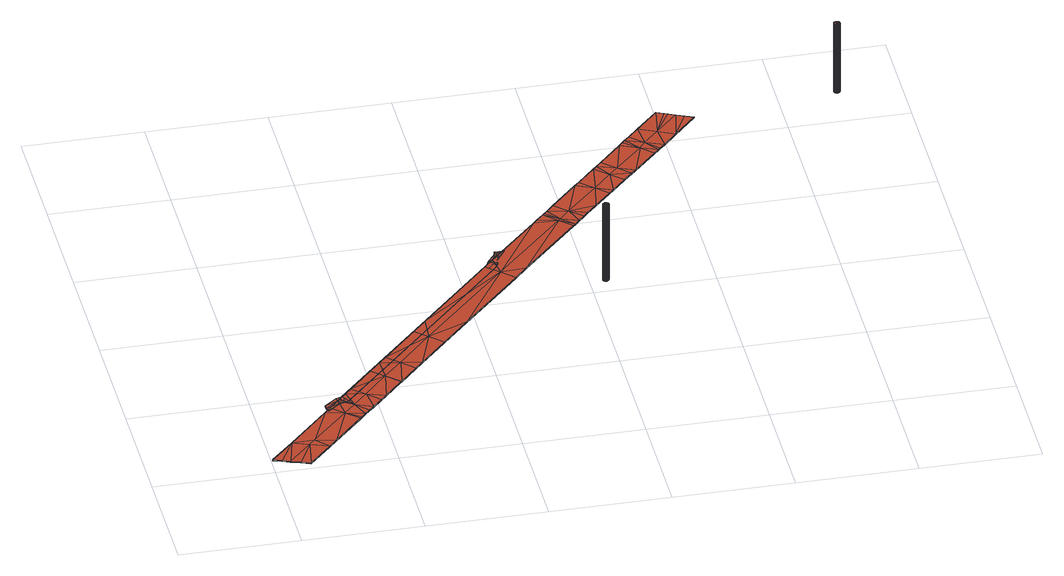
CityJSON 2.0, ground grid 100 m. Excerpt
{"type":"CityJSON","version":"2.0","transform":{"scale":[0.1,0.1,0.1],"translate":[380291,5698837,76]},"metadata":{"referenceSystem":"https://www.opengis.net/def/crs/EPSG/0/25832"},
"CityObjects":{
"building1":{"type":"Building","attributes":{"Geometrietyp2DReferenz":"2000","Gemeindeschluessel":"05954036","function":"53001_1800","roofType":"9999","measuredHeight":1},"geometry":[{"type":"Solid","lod":"2","boundaries":[[[[0,1,2]],[[1,3,2]],[[4,5,0]],[[5,1,0]],[[6,7,4]],[[7,5,4]],[[8,9,6]],[[9,7,6]],[[10,11,8]],[[11,9,8]],[[12,13,10]],[[13,11,10]],[[14,15,12]],[[15,13,12]],[[16,17,14]],[[17,15,14]],[[18,19,16]],[[19,17,16]],[[20,21,18]],[[21,19,18]],[[22,23,20]],[[23,21,20]],[[24,25,22]],[[25,23,22]],[[26,27,24]],[[27,25,24]],[[28,29,26]],[[29,27,26]],[[30,31,28]],[[31,29,28]],[[32,33,30]],[[33,31,30]],[[34,35,32]],[[35,33,32]],[[36,37,34]],[[37,35,34]],[[38,39,36]],[[39,37,36]],[[40,41,38]],[[41,39,38]],[[42,43,40]],[[43,41,40]],[[44,45,42]],[[45,43,42]],[[46,47,44]],[[47,45,44]],[[48,49,46]],[[49,47,46]],[[50,51,48]],[[51,49,48]],[[52,53,50]],[[53,51,50]],[[54,55,52]],[[55,53,52]],[[56,57,54]],[[57,55,54]],[[58,59,56]],[[59,57,56]],[[60,61,58]],[[61,59,58]],[[62,63,60]],[[63,61,60]],[[64,65,62]],[[65,63,62]],[[66,67,64]],[[67,65,64]],[[68,69,66]],[[69,67,66]],[[70,71,68]],[[71,69,68]],[[72,73,70]],[[73,71,70]],[[74,75,72]],[[75,73,72]],[[76,77,74]],[[77,75,74]],[[78,79,76]],[[79,77,76]],[[80,81,78]],[[81,79,78]],[[2,3,80]],[[3,81,80]],[[5,82,3]],[[5,3,1]],[[83,82,5]],[[83,5,7]],[[7,9,83]],[[84,83,11]],[[11,83,9]],[[13,15,84]],[[13,84,11]],[[21,85,19]],[[19,85,84]],[[19,84,17]],[[17,84,15]],[[27,86,25]],[[25,86,85]],[[25,85,23]],[[23,85,21]],[[33,87,31]],[[31,87,86]],[[31,86,29]],[[29,86,27]],[[37,88,35]],[[35,88,87]],[[35,87,33]],[[43,89,41]],[[41,89,39]],[[39,89,88]],[[39,88,37]],[[49,90,47]],[[47,90,89]],[[47,89,45]],[[45,89,43]],[[53,91,51]],[[51,91,90]],[[51,90,49]],[[55,57,53]],[[53,57,91]],[[81,3,79]],[[82,77,79]],[[82,79,3]],[[82,83,77]],[[75,77,84]],[[84,77,83]],[[85,73,75]],[[85,75,84]],[[86,71,73]],[[86,73,85]],[[87,69,71]],[[87,71,86]],[[88,67,87]],[[87,67,69]],[[89,65,88]],[[88,65,67]],[[90,63,65]],[[90,65,89]],[[91,61,63]],[[91,63,90]],[[57,59,91]],[[91,59,61]],[[4,2,92]],[[4,0,2]],[[93,4,92]],[[93,6,4]],[[6,93,8]],[[94,10,93]],[[10,8,93]],[[12,94,14]],[[12,10,94]],[[20,18,95]],[[18,94,95]],[[18,16,94]],[[16,14,94]],[[26,24,96]],[[24,95,96]],[[24,22,95]],[[22,20,95]],[[32,30,97]],[[30,96,97]],[[30,28,96]],[[28,26,96]],[[36,34,98]],[[34,97,98]],[[34,32,97]],[[42,40,99]],[[40,38,99]],[[38,98,99]],[[38,36,98]],[[48,46,100]],[[46,99,100]],[[46,44,99]],[[44,42,99]],[[52,50,101]],[[50,100,101]],[[50,48,100]],[[54,52,56]],[[52,101,56]],[[80,78,2]],[[92,78,76]],[[92,2,78]],[[92,76,93]],[[74,94,76]],[[94,93,76]],[[95,74,72]],[[95,94,74]],[[96,72,70]],[[96,95,72]],[[97,70,68]],[[97,96,70]],[[98,97,66]],[[97,68,66]],[[99,98,64]],[[98,66,64]],[[100,64,62]],[[100,99,64]],[[101,62,60]],[[101,100,62]],[[56,101,58]],[[101,60,58]]]],"semantics":{"surfaces":[{"type":"WallSurface"},{"type":"GroundSurface"},{"type":"RoofSurface"}],"values":[[0,0,0,0,0,0,0,0,0,0,0,0,0,0,0,0,0,0,0,0,0,0,0,0,0,0,0,0,0,0,0,0,0,0,0,0,0,0,0,0,0,0,0,0,0,0,0,0,0,0,0,0,0,0,0,0,0,0,0,0,0,0,0,0,0,0,0,0,0,0,0,0,0,0,0,0,0,0,0,0,0,0,1,1,1,1,1,1,1,1,1,1,1,1,1,1,1,1,1,1,1,1,1,1,1,1,1,1,1,1,1,1,1,1,1,1,1,1,1,1,1,1,1,1,1,1,1,1,1,1,1,1,1,1,1,1,1,1,1,1,1,2,2,2,2,2,2,2,2,2,2,2,2,2,2,2,2,2,2,2,2,2,2,2,2,2,2,2,2,2,2,2,2,2,2,2,2,2,2,2,2,2,2,2,2,2,2,2,2,2,2,2,2,2,2,2,2,2,2,2]]}}]},
"building2":{"type":"Building","attributes":{"Geometrietyp2DReferenz":"3000","Gemeindeschluessel":"05954036","function":"53001_1800","roofType":"9999","measuredHeight":1},"geometry":[{"type":"Solid","lod":"2","boundaries":[[[[102,103,104]],[[103,105,104]],[[106,107,102]],[[107,103,102]],[[108,109,106]],[[109,107,106]],[[110,111,108]],[[111,109,108]],[[112,113,110]],[[113,111,110]],[[114,115,112]],[[115,113,112]],[[116,117,114]],[[117,115,114]],[[118,119,116]],[[119,117,116]],[[120,121,118]],[[121,119,118]],[[122,123,120]],[[123,121,120]],[[124,125,122]],[[125,123,122]],[[126,127,124]],[[127,125,124]],[[128,129,126]],[[129,127,126]],[[130,131,128]],[[131,129,128]],[[132,133,130]],[[133,131,130]],[[134,135,132]],[[135,133,132]],[[136,137,134]],[[137,135,134]],[[138,139,136]],[[139,137,136]],[[140,141,138]],[[141,139,138]],[[142,143,140]],[[143,141,140]],[[144,145,142]],[[145,143,142]],[[146,147,144]],[[147,145,144]],[[148,149,146]],[[149,147,146]],[[150,151,148]],[[151,149,148]],[[152,153,150]],[[153,151,150]],[[154,155,152]],[[155,153,152]],[[156,157,154]],[[157,155,154]],[[158,159,156]],[[159,157,156]],[[160,161,158]],[[161,159,158]],[[162,163,160]],[[163,161,160]],[[164,165,162]],[[165,163,162]],[[166,167,164]],[[167,165,164]],[[168,169,166]],[[169,167,166]],[[170,171,168]],[[171,169,168]],[[172,173,170]],[[173,171,170]],[[174,175,172]],[[175,173,172]],[[176,177,174]],[[177,175,174]],[[178,179,176]],[[179,177,176]],[[180,181,178]],[[181,179,178]],[[182,183,180]],[[183,181,180]],[[184,185,182]],[[185,183,182]],[[186,187,184]],[[187,185,184]],[[188,189,186]],[[189,187,186]],[[190,191,188]],[[191,189,188]],[[192,193,190]],[[193,191,190]],[[194,195,192]],[[195,193,192]],[[196,197,194]],[[197,195,194]],[[198,199,196]],[[199,197,196]],[[200,201,198]],[[201,199,198]],[[202,203,200]],[[203,201,200]],[[204,205,202]],[[205,203,202]],[[206,207,204]],[[207,205,204]],[[208,209,206]],[[209,207,206]],[[210,211,208]],[[211,209,208]],[[212,213,210]],[[213,211,210]],[[214,215,212]],[[215,213,212]],[[216,217,214]],[[217,215,214]],[[218,219,216]],[[219,217,216]],[[220,221,218]],[[221,219,218]],[[222,223,220]],[[223,221,220]],[[224,225,222]],[[225,223,222]],[[226,227,224]],[[227,225,224]],[[228,229,226]],[[229,227,226]],[[230,231,228]],[[231,229,228]],[[232,233,230]],[[233,231,230]],[[234,235,232]],[[235,233,232]],[[236,237,234]],[[237,235,234]],[[238,239,236]],[[239,237,236]],[[240,241,238]],[[241,239,238]],[[242,243,240]],[[243,241,240]],[[244,245,242]],[[245,243,242]],[[246,247,244]],[[247,245,244]],[[248,249,246]],[[249,247,246]],[[250,251,248]],[[251,249,248]],[[252,253,250]],[[253,251,250]],[[254,255,252]],[[255,253,252]],[[104,105,254]],[[105,255,254]],[[109,256,105]],[[109,105,103]],[[113,257,111]],[[111,257,256]],[[111,256,109]],[[113,115,257]],[[117,258,115]],[[115,258,257]],[[121,259,119]],[[119,259,258]],[[119,258,117]],[[123,260,121]],[[121,260,259]],[[127,261,125]],[[125,261,260]],[[125,260,123]],[[133,262,131]],[[131,262,129]],[[129,262,261]],[[129,261,127]],[[137,263,135]],[[135,263,262]],[[135,262,133]],[[139,264,137]],[[137,264,263]],[[143,265,141]],[[141,265,264]],[[141,264,139]],[[147,266,145]],[[145,266,265]],[[145,265,143]],[[151,267,149]],[[149,267,266]],[[149,266,147]],[[155,268,153]],[[153,268,267]],[[153,267,151]],[[159,269,157]],[[157,269,268]],[[157,268,155]],[[163,270,161]],[[161,270,269]],[[161,269,159]],[[169,271,167]],[[163,165,270]],[[167,271,165]],[[165,271,270]],[[173,272,171]],[[171,272,271]],[[171,271,169]],[[273,272,173]],[[177,179,273]],[[177,273,175]],[[175,273,173]],[[105,256,255]],[[255,256,253]],[[256,249,251]],[[256,251,253]],[[257,247,249]],[[257,249,256]],[[258,243,245]],[[258,245,257]],[[257,245,247]],[[243,258,241]],[[259,239,241]],[[259,241,258]],[[235,237,260]],[[260,237,259]],[[259,237,239]],[[261,233,235]],[[261,235,260]],[[233,261,231]],[[262,229,231]],[[262,231,261]],[[263,225,227]],[[263,227,262]],[[262,227,229]],[[264,223,263]],[[263,223,225]],[[223,264,221]],[[221,264,219]],[[265,215,217]],[[265,217,219]],[[265,219,264]],[[266,211,213]],[[266,213,265]],[[265,213,215]],[[267,209,266]],[[266,209,211]],[[268,205,207]],[[268,207,267]],[[267,207,209]],[[269,203,268]],[[268,203,205]],[[199,270,197]],[[195,197,270]],[[270,199,201]],[[270,201,269]],[[269,201,203]],[[191,193,189]],[[271,189,193]],[[271,193,270]],[[270,193,195]],[[189,271,187]],[[272,185,187]],[[272,187,271]],[[272,273,185]],[[181,183,185]],[[181,185,179]],[[179,185,273]],[[107,109,103]],[[106,102,108]],[[108,104,274]],[[108,102,104]],[[112,110,275]],[[110,274,275]],[[110,108,274]],[[112,275,114]],[[116,114,276]],[[114,275,276]],[[120,118,277]],[[118,276,277]],[[118,116,276]],[[122,120,278]],[[120,277,278]],[[126,124,279]],[[124,278,279]],[[124,122,278]],[[132,130,280]],[[130,128,280]],[[128,279,280]],[[128,126,279]],[[136,134,281]],[[134,280,281]],[[134,132,280]],[[138,136,282]],[[136,281,282]],[[142,140,283]],[[140,282,283]],[[140,138,282]],[[146,144,284]],[[144,283,284]],[[144,142,283]],[[150,148,285]],[[148,284,285]],[[148,146,284]],[[154,152,286]],[[152,285,286]],[[152,150,285]],[[158,156,287]],[[156,286,287]],[[156,154,286]],[[162,160,288]],[[160,287,288]],[[160,158,287]],[[168,166,289]],[[162,288,164]],[[166,164,289]],[[164,288,289]],[[172,170,290]],[[170,289,290]],[[170,168,289]],[[291,172,290]],[[176,291,178]],[[176,174,291]],[[174,172,291]],[[104,254,274]],[[254,252,274]],[[274,250,248]],[[274,252,250]],[[275,248,246]],[[275,274,248]],[[276,244,242]],[[276,275,244]],[[275,246,244]],[[242,240,276]],[[277,240,238]],[[277,276,240]],[[234,278,236]],[[278,277,236]],[[277,238,236]],[[279,234,232]],[[279,278,234]],[[232,230,279]],[[280,230,228]],[[280,279,230]],[[281,226,224]],[[281,280,226]],[[280,228,226]],[[282,281,222]],[[281,224,222]],[[222,220,282]],[[220,218,282]],[[283,216,214]],[[283,218,216]],[[283,282,218]],[[284,212,210]],[[284,283,212]],[[283,214,212]],[[285,284,208]],[[284,210,208]],[[286,206,204]],[[286,285,206]],[[285,208,206]],[[287,286,202]],[[286,204,202]],[[198,196,288]],[[194,288,196]],[[288,200,198]],[[288,287,200]],[[287,202,200]],[[190,188,192]],[[289,192,188]],[[289,288,192]],[[288,194,192]],[[188,186,289]],[[290,186,184]],[[290,289,186]],[[290,184,291]],[[180,184,182]],[[180,178,184]],[[178,291,184]]]],"semantics":{"surfaces":[{"type":"WallSurface"},{"type":"GroundSurface"},{"type":"RoofSurface"}],"values":[[0,0,0,0,0,0,0,0,0,0,0,0,0,0,0,0,0,0,0,0,0,0,0,0,0,0,0,0,0,0,0,0,0,0,0,0,0,0,0,0,0,0,0,0,0,0,0,0,0,0,0,0,0,0,0,0,0,0,0,0,0,0,0,0,0,0,0,0,0,0,0,0,0,0,0,0,0,0,0,0,0,0,0,0,0,0,0,0,0,0,0,0,0,0,0,0,0,0,0,0,0,0,0,0,0,0,0,0,0,0,0,0,0,0,0,0,0,0,0,0,0,0,0,0,0,0,0,0,0,0,0,0,0,0,0,0,0,0,0,0,0,0,0,0,0,0,0,0,0,0,0,0,0,0,1,1,1,1,1,1,1,1,1,1,1,1,1,1,1,1,1,1,1,1,1,1,1,1,1,1,1,1,1,1,1,1,1,1,1,1,1,1,1,1,1,1,1,1,1,1,1,1,1,1,1,1,1,1,1,1,1,1,1,1,1,1,1,1,1,1,1,1,1,1,1,1,1,1,1,1,1,1,1,1,1,1,1,1,1,1,1,1,1,1,1,1,1,1,1,1,1,1,1,1,1,1,1,1,1,1,1,1,1,1,1,2,2,2,2,2,2,2,2,2,2,2,2,2,2,2,2,2,2,2,2,2,2,2,2,2,2,2,2,2,2,2,2,2,2,2,2,2,2,2,2,2,2,2,2,2,2,2,2,2,2,2,2,2,2,2,2,2,2,2,2,2,2,2,2,2,2,2,2,2,2,2,2,2,2,2,2,2,2,2,2,2,2,2,2,2,2,2,2,2,2,2,2,2,2,2,2,2,2,2,2,2,2,2,2,2,2,2,2,2,2,2]]}}]},
"building3":{"type":"Building","attributes":{"Geometrietyp2DReferenz":"1000","Gemeindeschluessel":"05954036","function":"51002_1251","roofType":"9999","measuredHeight":71.66},"geometry":[{"type":"Solid","lod":"2","boundaries":[[[[292,293,294]],[[293,295,294]],[[296,297,292]],[[297,293,292]],[[298,299,296]],[[299,297,296]],[[300,301,298]],[[301,299,298]],[[302,303,300]],[[303,301,300]],[[304,305,302]],[[305,303,302]],[[306,307,304]],[[307,305,304]],[[308,309,306]],[[309,307,306]],[[310,311,308]],[[311,309,308]],[[312,313,310]],[[313,311,310]],[[314,315,312]],[[315,313,312]],[[316,317,314]],[[317,315,314]],[[318,319,316]],[[319,317,316]],[[320,321,318]],[[321,319,318]],[[322,323,320]],[[323,321,320]],[[324,325,322]],[[325,323,322]],[[326,327,324]],[[327,325,324]],[[328,329,326]],[[329,327,326]],[[330,331,328]],[[331,329,328]],[[294,295,330]],[[295,331,330]],[[295,293,331]],[[293,297,331]],[[297,299,331]],[[299,301,331]],[[301,303,331]],[[303,305,331]],[[305,307,331]],[[307,309,331]],[[309,311,331]],[[311,313,331]],[[313,315,331]],[[315,317,331]],[[317,319,331]],[[319,321,331]],[[321,323,331]],[[323,325,331]],[[325,327,331]],[[327,329,331]],[[292,294,296]],[[294,330,296]],[[330,328,296]],[[328,326,296]],[[326,324,296]],[[324,322,296]],[[322,320,296]],[[320,318,296]],[[318,316,296]],[[316,314,296]],[[314,312,296]],[[312,310,296]],[[310,308,296]],[[308,306,296]],[[306,304,296]],[[304,302,296]],[[302,300,296]],[[300,298,296]]]],"semantics":{"surfaces":[{"type":"WallSurface"},{"type":"GroundSurface"},{"type":"RoofSurface"}],"values":[[0,0,0,0,0,0,0,0,0,0,0,0,0,0,0,0,0,0,0,0,0,0,0,0,0,0,0,0,0,0,0,0,0,0,0,0,0,0,0,0,1,1,1,1,1,1,1,1,1,1,1,1,1,1,1,1,1,1,2,2,2,2,2,2,2,2,2,2,2,2,2,2,2,2,2,2]]}}]},
"building4":{"type":"Building","attributes":{"Geometrietyp2DReferenz":"1000","Gemeindeschluessel":"05954036","function":"51002_1251","roofType":"9999","measuredHeight":65.06},"geometry":[{"type":"Solid","lod":"2","boundaries":[[[[332,333,334]],[[333,335,334]],[[336,337,332]],[[337,333,332]],[[338,339,336]],[[339,337,336]],[[340,341,338]],[[341,339,338]],[[342,343,340]],[[343,341,340]],[[344,345,342]],[[345,343,342]],[[346,347,344]],[[347,345,344]],[[348,349,346]],[[349,347,346]],[[350,351,348]],[[351,349,348]],[[352,353,350]],[[353,351,350]],[[354,355,352]],[[355,353,352]],[[356,357,354]],[[357,355,354]],[[358,359,356]],[[359,357,356]],[[360,361,358]],[[361,359,358]],[[362,363,360]],[[363,361,360]],[[364,365,362]],[[365,363,362]],[[366,367,364]],[[367,365,364]],[[368,369,366]],[[369,367,366]],[[370,371,368]],[[371,369,368]],[[334,335,370]],[[335,371,370]],[[339,341,371]],[[335,333,371]],[[333,337,371]],[[337,339,371]],[[341,343,371]],[[343,345,371]],[[345,347,371]],[[347,349,371]],[[349,351,371]],[[351,353,371]],[[353,355,371]],[[355,357,371]],[[357,359,371]],[[359,361,371]],[[361,363,371]],[[363,365,371]],[[365,367,371]],[[367,369,371]],[[332,334,336]],[[334,370,336]],[[370,368,336]],[[368,366,336]],[[366,364,336]],[[364,362,336]],[[362,360,336]],[[360,358,336]],[[358,356,336]],[[356,354,336]],[[354,352,336]],[[352,350,336]],[[350,348,336]],[[348,346,336]],[[346,344,336]],[[344,342,336]],[[342,340,336]],[[340,338,336]]]],"semantics":{"surfaces":[{"type":"WallSurface"},{"type":"GroundSurface"},{"type":"RoofSurface"}],"values":[[0,0,0,0,0,0,0,0,0,0,0,0,0,0,0,0,0,0,0,0,0,0,0,0,0,0,0,0,0,0,0,0,0,0,0,0,0,0,0,0,1,1,1,1,1,1,1,1,1,1,1,1,1,1,1,1,1,1,2,2,2,2,2,2,2,2,2,2,2,2,2,2,2,2,2,2]]}}]}
},
"vertices":[
[2412,2645,64],[2412,2645,54],[2372,2648,64],[2372,2648,54],[2332,2531,64],[2332,2531,54],[2329,2498,64],[2329,2498,54],[2328,2494,64],[2328,2494,54],[2327,2489,64],[2327,2489,54],[2322,2473,64],[2322,2473,54],[2321,2470,64],[2321,2470,54],[2320,2467,64],[2320,2467,54],[2311,2451,64],[2311,2451,54],[2310,2449,64],[2310,2449,54],[2309,2447,64],[2309,2447,54],[2297,2430,64],[2297,2430,54],[2296,2429,64],[2296,2429,54],[2295,2427,64],[2295,2427,54],[2280,2410,64],[2280,2410,54],[2279,2409,64],[2279,2409,54],[773,815,58],[773,815,48],[769,812,58],[769,812,48],[766,809,58],[766,809,48],[753,801,58],[753,801,48],[747,798,58],[747,798,48],[741,796,58],[741,796,48],[721,790,58],[721,790,48],[719,790,58],[719,790,48],[717,789,58],[717,789,48],[686,784,58],[686,784,48],[578,696,58],[578,696,48],[571,736,58],[571,736,48],[564,775,58],[564,775,48],[672,863,58],[672,863,48],[702,868,58],[702,868,48],[714,871,58],[714,871,48],[718,874,58],[718,874,48],[2220,2463,64],[2220,2463,54],[2233,2478,64],[2233,2478,54],[2241,2490,64],[2241,2490,54],[2247,2501,64],[2247,2501,54],[2249,2509,64],[2249,2509,54],[2329,2623,64],[2329,2623,54],[2332,2652,64],[2332,2652,54],[2292,2535,54],[2289,2501,54],[2284,2485,54],[2276,2469,54],[2265,2453,54],[2250,2436,54],[744,843,48],[731,834,48],[710,829,48],[679,823,48],[2292,2535,64],[2289,2501,64],[2284,2485,64],[2276,2469,64],[2265,2453,64],[2250,2436,64],[744,843,58],[731,834,58],[710,829,58],[679,823,58],
[4214,4257,57],[4214,4257,47],[4148,4288,57],[4148,4288,47],[4286,4224,57],[4286,4224,47],[4094,4017,58],[4094,4017,48],[3974,3887,58],[3974,3887,48],[3930,3843,58],[3930,3843,48],[3914,3827,58],[3914,3827,48],[3875,3786,58],[3875,3786,48],[3675,3577,60],[3675,3577,50],[3635,3535,60],[3635,3535,50],[3559,3455,61],[3559,3455,51],[3438,3328,61],[3438,3328,51],[3404,3291,62],[3404,3291,52],[3259,3140,62],[3259,3140,52],[3175,3051,63],[3175,3051,53],[3135,3007,63],[3135,3007,53],[3084,2952,63],[3084,2952,53],[3046,2912,63],[3046,2912,53],[3027,2892,64],[3027,2892,54],[2533,2368,65],[2533,2368,55],[2427,2256,65],[2427,2256,55],[1911,1712,64],[1911,1712,54],[1681,1468,64],[1681,1468,54],[1445,1218,63],[1445,1218,53],[1385,1154,62],[1385,1154,52],[1229,989,62],[1229,989,52],[1227,986,62],[1227,986,52],[1067,818,60],[1067,818,50],[1020,769,60],[1020,769,50],[937,682,59],[937,682,49],[899,643,59],[899,643,49],[858,600,59],[858,600,49],[818,558,58],[818,558,48],[804,543,58],[804,543,48],[549,273,56],[549,273,46],[486,206,55],[486,206,45],[289,2,54],[289,2,44],[213,30,54],[213,30,44],[136,59,54],[136,59,44],[70,84,54],[70,84,44],[1,110,54],[1,110,44],[198,313,55],[198,313,45],[546,683,58],[546,683,48],[598,738,58],[598,738,48],[654,797,59],[654,797,49],[679,823,59],[679,823,49],[693,839,59],[693,839,49],[697,843,59],[697,843,49],[724,871,59],[724,871,49],[757,907,60],[757,907,50],[813,965,60],[813,965,50],[1018,1184,62],[1018,1184,52],[1111,1283,62],[1111,1283,52],[1176,1351,62],[1176,1351,52],[1472,1665,64],[1472,1665,54],[1585,1785,64],[1585,1785,54],[2216,2455,65],[2216,2455,55],[2292,2535,65],[2292,2535,55],[2724,2991,64],[2724,2991,54],[2758,3028,64],[2758,3028,54],[2817,3090,64],[2817,3090,54],[2835,3110,63],[2835,3110,53],[2860,3136,63],[2860,3136,53],[2924,3204,63],[2924,3204,53],[3156,3451,62],[3156,3451,52],[3193,3490,62],[3193,3490,52],[3348,3655,61],[3348,3655,51],[3377,3685,60],[3377,3685,50],[3423,3735,60],[3423,3735,50],[3620,3945,58],[3620,3945,48],[3653,3984,58],[3653,3984,48],[3674,4009,58],[3674,4009,48],[3718,4054,58],[3718,4054,48],[3810,4148,58],[3810,4148,48],[4002,4355,57],[4002,4355,47],[4064,4327,57],[4064,4327,47],[4094,4313,57],[4094,4313,47],[3955,4081,48],[3828,3946,48],[3776,3881,48],[3535,3629,50],[3460,3550,51],[3305,3386,52],[3033,3101,53],[2945,3007,53],[2926,2987,54],[2323,2354,55],[1574,1569,54],[1279,1254,52],[1120,1088,52],[916,868,50],[797,741,49],[699,642,48],[382,319,45],[333,263,45],[3955,4081,58],[3828,3946,58],[3776,3881,58],[3535,3629,60],[3460,3550,61],[3305,3386,62],[3033,3101,63],[2945,3007,63],[2926,2987,64],[2323,2354,65],[1574,1569,64],[1279,1254,62],[1120,1088,62],[916,868,60],[797,741,59],[699,642,58],[382,319,55],[333,263,55],
[3156,2175,721],[3156,2175,4],[3152,2182,721],[3152,2182,4],[3159,2168,721],[3159,2168,4],[3159,2160,721],[3159,2160,4],[3156,2153,721],[3156,2153,4],[3152,2146,721],[3152,2146,4],[3145,2142,721],[3145,2142,4],[3138,2139,721],[3138,2139,4],[3130,2139,721],[3130,2139,4],[3123,2142,721],[3123,2142,4],[3116,2146,721],[3116,2146,4],[3112,2153,721],[3112,2153,4],[3109,2160,721],[3109,2160,4],[3109,2168,721],[3109,2168,4],[3112,2175,721],[3112,2175,4],[3116,2182,721],[3116,2182,4],[3123,2186,721],[3123,2186,4],[3130,2189,721],[3130,2189,4],[3138,2189,721],[3138,2189,4],[3145,2186,721],[3145,2186,4],
[5507,4438,654],[5507,4438,4],[5503,4445,654],[5503,4445,4],[5510,4431,654],[5510,4431,4],[5510,4423,654],[5510,4423,4],[5507,4416,654],[5507,4416,4],[5503,4409,654],[5503,4409,4],[5496,4405,654],[5496,4405,4],[5489,4402,654],[5489,4402,4],[5481,4402,654],[5481,4402,4],[5474,4405,654],[5474,4405,4],[5467,4409,654],[5467,4409,4],[5463,4416,654],[5463,4416,4],[5460,4423,654],[5460,4423,4],[5460,4431,654],[5460,4431,4],[5463,4438,654],[5463,4438,4],[5467,4445,654],[5467,4445,4],[5474,4449,654],[5474,4449,4],[5481,4452,654],[5481,4452,4],[5489,4452,654],[5489,4452,4],[5496,4449,654],[5496,4449,4]
]}
